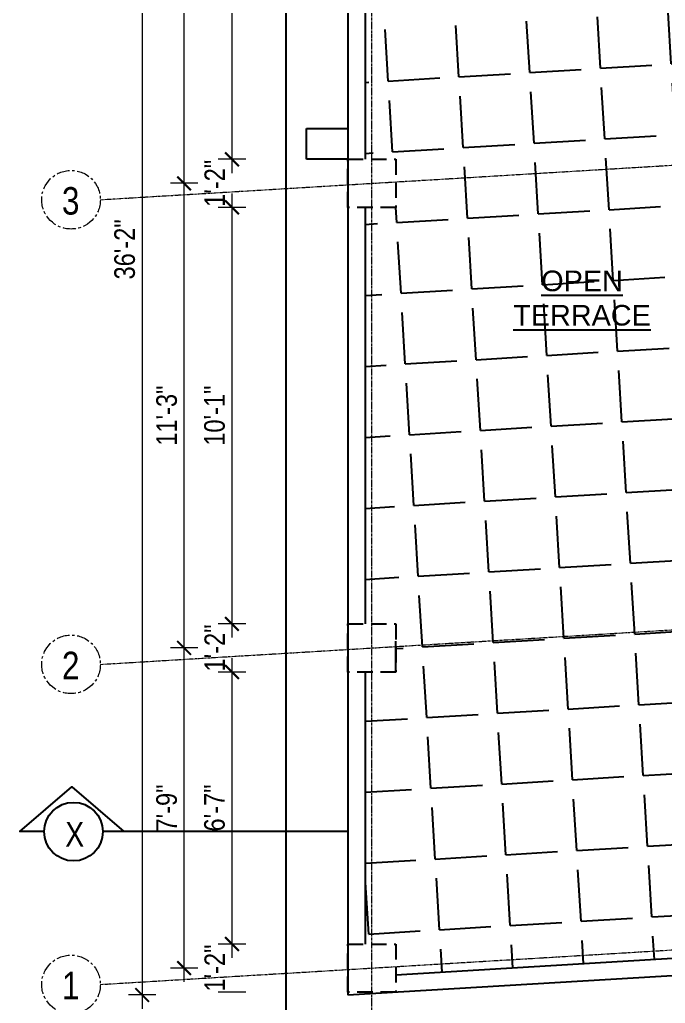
# Model space of a CAD drawing. Header units: inches. Extents: x -5058079 to -5054904, y -3262045 to -3259800.
# Drawn here: x -5055978.7 to -5055790.8, y -3260436.7 to -3260150.4 of the extents above; entities that cross this region are included whole.
import ezdxf

# ---------------------------------------------------------------- set-up
doc = ezdxf.new("R2010")
doc.units = ezdxf.units.IN
doc.header["$LTSCALE"] = 2
doc.header["$MEASUREMENT"] = 0
doc.header["$PDMODE"] = 34
doc.linetypes.add('CENTER', pattern=[2, 1.25, -0.25, 0.25, -0.25])
doc.linetypes.add('HIDDEN', pattern=[0.375, 0.25, -0.125])
doc.layers.get('0').update_dxf_attribs({"linetype": 'CONTINUOUS'})
doc.layers.get('DEFPOINTS').update_dxf_attribs({"color": 141, "linetype": 'CONTINUOUS'})
doc.layers.add('A-Hatch', color=7, linetype='CONTINUOUS')
for name, color, linetype, lineweight in [('Annotations-Bold.w', 177, 'CONTINUOUS', 13), ('DIM 1-100', 4, 'CONTINUOUS', 13), ('TEXT', 181, 'CONTINUOUS', 25)]:
    doc.layers.add(name, color=color, linetype=linetype, lineweight=lineweight)
doc.styles.add('ARAIL', font='ARIALN.TTF')
doc.styles.add('arial.', font='arial.ttf')
doc.styles.get("Standard").update_dxf_attribs({"font": 'ARIALN.TTF'})
doc.dimstyles.new('1 by 96', dxfattribs={"dimtxt": 6, "dimasz": 4, "dimexe": 4, "dimexo": 4, "dimgap": 2, "dimtad": 1, "dimdec": 0, "dimzin": 0, "dimdsep": 46, "dimlunit": 4, "dimtxsty": 'Standard', "dimblk": 'ARCHTICK', "dimcen": 0, "dimdle": 4, "dimadec": 0, "dimazin": 0, "dimtfac": 1, "dimtdec": 0, "dimtix": 1, "dimtofl": 0, "dimtmove": 1, "dimatfit": 3, "dimldrblk": 'ARCHTICK', "dimfxl": 4, "dimfxlon": 1, "dimtolj": 1, "dimtzin": 0, "dimlwd": -1, "dimlwe": -1, "dimarcsym": 0})

# ---------------------------------------------------------------- blocks, each defined once
blk = doc.blocks.new('_ArchTick')
at = {"color": 0, "linetype": 'ByBlock', "const_width": 0.15}
blk.add_lwpolyline([(-0.5, -0.5), (0.5, 0.5)], dxfattribs=at)
blk = doc.blocks.new('*D2185')
at = {"layer": 'DEFPOINTS', "color": 0, "ltscale": 0.5, "transparency": 16777216}
for p in [(-5055883.22, -3260014.25), (-5055916.93, -3260191.04), (-5055883.22, -3260191.04)]:
    blk.add_point(p, dxfattribs=at)
at = {"layer": 'DIM 1-100', "color": 0, "ltscale": 0.5, "transparency": 16777216}
for p, q in [((-5055916.93, -3260010.25), (-5055916.93, -3260195.04)), ((-5055912.93, -3260014.25), (-5055920.93, -3260014.25)), ((-5055912.93, -3260191.04), (-5055920.93, -3260191.04))]:
    blk.add_line(p, q, dxfattribs=at)
at = {"layer": 'DIM 1-100', "color": 0, "ltscale": 0.5, "transparency": 16777216, "xscale": 4, "yscale": 4, "zscale": 4}
for p, rotation in [((-5055916.93, -3260014.25), 90), ((-5055916.93, -3260191.04), 270)]:
    blk.add_blockref('_ArchTick', p, dxfattribs=dict(at, rotation=rotation))
at = {"layer": 'DIM 1-100', "color": 0, "ltscale": 0.5, "transparency": 16777216, "insert": (-5055921.99, -3260102.64), "char_height": 6, "attachment_point": 5, "rotation": 90}
blk.add_mtext('\\A1;14\'-9"', dxfattribs=at)
blk = doc.blocks.new('*D2186')
at = {"layer": 'DEFPOINTS', "color": 0, "ltscale": 0.5, "transparency": 16777216}
for p in [(-5055883.22, -3260191.04), (-5055916.93, -3260205.04), (-5055883.22, -3260205.04)]:
    blk.add_point(p, dxfattribs=at)
at = {"layer": 'DIM 1-100', "color": 0, "ltscale": 0.5, "transparency": 16777216}
for p, q in [((-5055912.93, -3260191.04), (-5055920.93, -3260191.04)), ((-5055912.93, -3260205.04), (-5055920.93, -3260205.04))]:
    blk.add_line(p, q, dxfattribs=at)
at = {"layer": 'DIM 1-100', "color": 0, "ltscale": 0.5, "transparency": 16777216, "insert": (-5055921.94, -3260198.04), "char_height": 6, "attachment_point": 5, "rotation": 90}
blk.add_mtext('\\A1;1\'-2"', dxfattribs=at)
blk = doc.blocks.new('*D2187')
at = {"layer": 'DEFPOINTS', "color": 0, "ltscale": 0.5, "transparency": 16777216}
for p in [(-5055883.22, -3260205.04), (-5055916.93, -3260326.29), (-5055883.22, -3260326.29)]:
    blk.add_point(p, dxfattribs=at)
at = {"layer": 'DIM 1-100', "color": 0, "ltscale": 0.5, "transparency": 16777216}
for p, q in [((-5055916.93, -3260201.04), (-5055916.93, -3260330.29)), ((-5055912.93, -3260205.04), (-5055920.93, -3260205.04)), ((-5055912.93, -3260326.29), (-5055920.93, -3260326.29))]:
    blk.add_line(p, q, dxfattribs=at)
at = {"layer": 'DIM 1-100', "color": 0, "ltscale": 0.5, "transparency": 16777216, "xscale": 4, "yscale": 4, "zscale": 4}
for p, rotation in [((-5055916.93, -3260205.04), 90), ((-5055916.93, -3260326.29), 270)]:
    blk.add_blockref('_ArchTick', p, dxfattribs=dict(at, rotation=rotation))
at = {"layer": 'DIM 1-100', "color": 0, "ltscale": 0.5, "transparency": 16777216, "insert": (-5055921.99, -3260265.66), "char_height": 6, "attachment_point": 5, "rotation": 90}
blk.add_mtext('\\A1;10\'-1"', dxfattribs=at)
blk = doc.blocks.new('*D2188')
at = {"layer": 'DEFPOINTS', "color": 0, "ltscale": 0.5, "transparency": 16777216}
for p in [(-5055883.22, -3260326.29), (-5055916.93, -3260340.29), (-5055883.22, -3260340.29)]:
    blk.add_point(p, dxfattribs=at)
at = {"layer": 'DIM 1-100', "color": 0, "ltscale": 0.5, "transparency": 16777216}
for p, q in [((-5055912.93, -3260326.29), (-5055920.93, -3260326.29)), ((-5055912.93, -3260340.29), (-5055920.93, -3260340.29))]:
    blk.add_line(p, q, dxfattribs=at)
at = {"layer": 'DIM 1-100', "color": 0, "ltscale": 0.5, "transparency": 16777216, "insert": (-5055921.94, -3260333.29), "char_height": 6, "attachment_point": 5, "rotation": 90}
blk.add_mtext('\\A1;1\'-2"', dxfattribs=at)
blk = doc.blocks.new('*D2189')
at = {"layer": 'DEFPOINTS', "color": 0, "ltscale": 0.5, "transparency": 16777216}
for p in [(-5055883.22, -3260340.29), (-5055916.93, -3260419.46), (-5055883.22, -3260419.46)]:
    blk.add_point(p, dxfattribs=at)
at = {"layer": 'DIM 1-100', "color": 0, "ltscale": 0.5, "transparency": 16777216}
for p, q in [((-5055916.93, -3260336.29), (-5055916.93, -3260423.46)), ((-5055912.93, -3260340.29), (-5055920.93, -3260340.29)), ((-5055912.93, -3260419.46), (-5055920.93, -3260419.46))]:
    blk.add_line(p, q, dxfattribs=at)
at = {"layer": 'DIM 1-100', "color": 0, "ltscale": 0.5, "transparency": 16777216, "xscale": 4, "yscale": 4, "zscale": 4}
for p, rotation in [((-5055916.93, -3260340.29), 90), ((-5055916.93, -3260419.46), 270)]:
    blk.add_blockref('_ArchTick', p, dxfattribs=dict(at, rotation=rotation))
at = {"layer": 'DIM 1-100', "color": 0, "ltscale": 0.5, "transparency": 16777216, "insert": (-5055921.99, -3260379.87), "char_height": 6, "attachment_point": 5, "rotation": 90}
blk.add_mtext('\\A1;6\'-7"', dxfattribs=at)
blk = doc.blocks.new('*D2190')
at = {"layer": 'DEFPOINTS', "color": 0, "ltscale": 0.5, "transparency": 16777216}
for p in [(-5055883.22, -3260419.46), (-5055916.93, -3260433.46), (-5055883.22, -3260433.46)]:
    blk.add_point(p, dxfattribs=at)
at = {"layer": 'DIM 1-100', "color": 0, "ltscale": 0.5, "transparency": 16777216}
for p, q in [((-5055912.93, -3260419.46), (-5055920.93, -3260419.46)), ((-5055912.93, -3260433.46), (-5055920.93, -3260433.46))]:
    blk.add_line(p, q, dxfattribs=at)
at = {"layer": 'DIM 1-100', "color": 0, "ltscale": 0.5, "transparency": 16777216, "insert": (-5055921.94, -3260426.46), "char_height": 6, "attachment_point": 5, "rotation": 90}
blk.add_mtext('\\A1;1\'-2"', dxfattribs=at)
blk = doc.blocks.new('*D2191')
at = {"layer": 'DEFPOINTS', "color": 0, "ltscale": 0.5, "transparency": 16777216}
for p in [(-5055930.86, -3260333.29), (-5055876.22, -3260333.29), (-5055876.22, -3260426.46)]:
    blk.add_point(p, dxfattribs=at)
at = {"layer": 'DIM 1-100', "color": 0, "ltscale": 0.5, "transparency": 16777216}
for p, q in [((-5055930.86, -3260430.46), (-5055930.86, -3260329.29)), ((-5055926.86, -3260333.29), (-5055934.86, -3260333.29)), ((-5055926.86, -3260426.46), (-5055934.86, -3260426.46))]:
    blk.add_line(p, q, dxfattribs=at)
at = {"layer": 'DIM 1-100', "color": 0, "ltscale": 0.5, "transparency": 16777216, "xscale": 4, "yscale": 4, "zscale": 4}
for p, rotation in [((-5055930.86, -3260333.29), 90), ((-5055930.86, -3260426.46), 270)]:
    blk.add_blockref('_ArchTick', p, dxfattribs=dict(at, rotation=rotation))
at = {"layer": 'DIM 1-100', "color": 0, "ltscale": 0.5, "transparency": 16777216, "insert": (-5055935.92, -3260379.87), "char_height": 6, "attachment_point": 5, "rotation": 90}
blk.add_mtext('\\A1;7\'-9"', dxfattribs=at)
blk = doc.blocks.new('*D2192')
at = {"layer": 'DEFPOINTS', "color": 0, "ltscale": 0.5, "transparency": 16777216}
for p in [(-5055930.86, -3260198.04), (-5055876.22, -3260198.04), (-5055876.22, -3260333.29)]:
    blk.add_point(p, dxfattribs=at)
at = {"layer": 'DIM 1-100', "color": 0, "ltscale": 0.5, "transparency": 16777216}
for p, q in [((-5055930.86, -3260337.29), (-5055930.86, -3260194.04)), ((-5055926.86, -3260198.04), (-5055934.86, -3260198.04)), ((-5055926.86, -3260333.29), (-5055934.86, -3260333.29))]:
    blk.add_line(p, q, dxfattribs=at)
at = {"layer": 'DIM 1-100', "color": 0, "ltscale": 0.5, "transparency": 16777216, "xscale": 4, "yscale": 4, "zscale": 4}
for p, rotation in [((-5055930.86, -3260198.04), 90), ((-5055930.86, -3260333.29), 270)]:
    blk.add_blockref('_ArchTick', p, dxfattribs=dict(at, rotation=rotation))
at = {"layer": 'DIM 1-100', "color": 0, "ltscale": 0.5, "transparency": 16777216, "insert": (-5055935.92, -3260265.66), "char_height": 6, "attachment_point": 5, "rotation": 90}
blk.add_mtext('\\A1;11\'-3"', dxfattribs=at)
blk = doc.blocks.new('*D2193')
at = {"layer": 'DEFPOINTS', "color": 0, "ltscale": 0.5, "transparency": 16777216}
for p in [(-5055930.86, -3260007.25), (-5055876.22, -3260007.25), (-5055876.22, -3260198.04)]:
    blk.add_point(p, dxfattribs=at)
at = {"layer": 'DIM 1-100', "color": 0, "ltscale": 0.5, "transparency": 16777216}
for p, q in [((-5055930.86, -3260202.04), (-5055930.86, -3260003.25)), ((-5055926.86, -3260007.25), (-5055934.86, -3260007.25)), ((-5055926.86, -3260198.04), (-5055934.86, -3260198.04))]:
    blk.add_line(p, q, dxfattribs=at)
at = {"layer": 'DIM 1-100', "color": 0, "ltscale": 0.5, "transparency": 16777216, "xscale": 4, "yscale": 4, "zscale": 4}
for p, rotation in [((-5055930.86, -3260007.25), 90), ((-5055930.86, -3260198.04), 270)]:
    blk.add_blockref('_ArchTick', p, dxfattribs=dict(at, rotation=rotation))
at = {"layer": 'DIM 1-100', "color": 0, "ltscale": 0.5, "transparency": 16777216, "insert": (-5055935.92, -3260102.64), "char_height": 6, "attachment_point": 5, "rotation": 90}
blk.add_mtext('\\A1;15\'-11"', dxfattribs=at)
blk = doc.blocks.new('*D2194')
at = {"layer": 'DEFPOINTS', "color": 0, "ltscale": 0.5, "transparency": 16777216}
for p in [(-5055883.22, -3260000.25), (-5055943.07, -3260434.3), (-5055883.22, -3260434.3)]:
    blk.add_point(p, dxfattribs=at)
at = {"layer": 'DIM 1-100', "color": 0, "ltscale": 0.5, "transparency": 16777216}
for p, q in [((-5055943.07, -3259996.25), (-5055943.07, -3260438.3)), ((-5055939.07, -3260000.25), (-5055947.07, -3260000.25)), ((-5055939.07, -3260434.3), (-5055947.07, -3260434.3))]:
    blk.add_line(p, q, dxfattribs=at)
at = {"layer": 'DIM 1-100', "color": 0, "ltscale": 0.5, "transparency": 16777216, "xscale": 4, "yscale": 4, "zscale": 4}
for p, rotation in [((-5055943.07, -3260000.25), 90), ((-5055943.07, -3260434.3), 270)]:
    blk.add_blockref('_ArchTick', p, dxfattribs=dict(at, rotation=rotation))
at = {"layer": 'DIM 1-100', "color": 0, "ltscale": 0.5, "transparency": 16777216, "insert": (-5055948.13, -3260217.27), "char_height": 6, "attachment_point": 5, "rotation": 90}
blk.add_mtext('\\A1;36\'-2"', dxfattribs=at)
blk = doc.blocks.new('*D2195')
at = {"layer": 'DEFPOINTS', "color": 0, "ltscale": 0.5, "transparency": 16777216}
for p in [(-5055883.22, -3260434.3), (-5055869.22, -3260433.46), (-5055867.13, -3260468.25)]:
    blk.add_point(p, dxfattribs=at)
at = {"layer": 'DIM 1-100', "color": 0, "ltscale": 0.5, "transparency": 16777216}
for p, q in [((-5055867.37, -3260464.26), (-5055866.89, -3260472.25)), ((-5055881.37, -3260465.1), (-5055880.89, -3260473.09))]:
    blk.add_line(p, q, dxfattribs=at)
at = {"layer": 'DIM 1-100', "color": 0, "ltscale": 0.5, "transparency": 16777216, "insert": (-5055874.43, -3260463.67), "char_height": 6, "attachment_point": 5, "rotation": 3.4431}
blk.add_mtext('\\A1;1\'-2"', dxfattribs=at)
blk = doc.blocks.new('*D2196')
at = {"layer": 'DEFPOINTS', "color": 0, "ltscale": 0.5, "transparency": 16777216}
for p in [(-5055752.8, -3260425.61), (-5055869.22, -3260433.46), (-5055750.65, -3260461.24)]:
    blk.add_point(p, dxfattribs=at)
at = {"layer": 'DIM 1-100', "color": 0, "ltscale": 0.5, "transparency": 16777216}
for p, q in [((-5055750.89, -3260457.25), (-5055750.41, -3260465.24)), ((-5055871.12, -3260468.49), (-5055746.66, -3260461)), ((-5055867.37, -3260464.26), (-5055866.89, -3260472.25))]:
    blk.add_line(p, q, dxfattribs=at)
at = {"layer": 'DIM 1-100', "color": 0, "ltscale": 0.5, "transparency": 16777216, "xscale": 4, "yscale": 4, "zscale": 4}
for p, rotation in [((-5055750.65, -3260461.24), 3.443148901718366), ((-5055867.13, -3260468.25), 183.4431489017184)]:
    blk.add_blockref('_ArchTick', p, dxfattribs=dict(at, rotation=rotation))
at = {"layer": 'DIM 1-100', "color": 0, "ltscale": 0.5, "transparency": 16777216, "insert": (-5055809.2, -3260459.69), "char_height": 6, "attachment_point": 5, "rotation": 3.4431}
blk.add_mtext('\\A1;9\'-9"', dxfattribs=at)
blk = doc.blocks.new('*D2200')
at = {"layer": 'DEFPOINTS', "color": 0, "ltscale": 0.5, "transparency": 16777216}
for p in [(-5055745.8, -3260418.61), (-5055876.22, -3260426.46), (-5055742.6, -3260471.82)]:
    blk.add_point(p, dxfattribs=at)
at = {"layer": 'DIM 1-100', "color": 0, "ltscale": 0.5, "transparency": 16777216}
for p, q in [((-5055742.84, -3260467.83), (-5055742.36, -3260475.82)), ((-5055877.01, -3260479.91), (-5055738.6, -3260471.58)), ((-5055873.26, -3260475.68), (-5055872.78, -3260483.66))]:
    blk.add_line(p, q, dxfattribs=at)
at = {"layer": 'DIM 1-100', "color": 0, "ltscale": 0.5, "transparency": 16777216, "xscale": 4, "yscale": 4, "zscale": 4}
for p, rotation in [((-5055742.6, -3260471.82), 3.443148900418714), ((-5055873.02, -3260479.67), 183.4431489004187)]:
    blk.add_blockref('_ArchTick', p, dxfattribs=dict(at, rotation=rotation))
at = {"layer": 'DIM 1-100', "color": 0, "ltscale": 0.5, "transparency": 16777216, "insert": (-5055808.11, -3260470.69), "char_height": 6, "attachment_point": 5, "rotation": 3.4431}
blk.add_mtext('\\A1;10\'-11"', dxfattribs=at)
blk = doc.blocks.new('*D2202')
at = {"layer": 'DEFPOINTS', "color": 0, "ltscale": 0.5, "transparency": 16777216}
for p in [(-5055620.64, -3260418.44), (-5055883.22, -3260434.3), (-5055616.9, -3260480.32)]:
    blk.add_point(p, dxfattribs=at)
at = {"layer": 'DIM 1-100', "color": 0, "ltscale": 0.5, "transparency": 16777216}
for p, q in [((-5055617.14, -3260476.33), (-5055616.66, -3260484.31)), ((-5055883.48, -3260496.42), (-5055612.91, -3260480.08)), ((-5055879.73, -3260492.19), (-5055879.24, -3260500.18))]:
    blk.add_line(p, q, dxfattribs=at)
at = {"layer": 'DIM 1-100', "color": 0, "ltscale": 0.5, "transparency": 16777216, "xscale": 4, "yscale": 4, "zscale": 4}
for p, rotation in [((-5055616.9, -3260480.32), 3.457134467224378), ((-5055879.48, -3260496.18), 183.4571344672244)]:
    blk.add_blockref('_ArchTick', p, dxfattribs=dict(at, rotation=rotation))
at = {"layer": 'DIM 1-100', "color": 0, "ltscale": 0.5, "transparency": 16777216, "insert": (-5055748.49, -3260483.25), "char_height": 6, "attachment_point": 5, "rotation": 3.4571}
blk.add_mtext('\\A1;21\'-11"', dxfattribs=at)

msp = doc.modelspace()

# ---------------------------------------------------------------- hatches: boundary and pattern name
at = {"layer": 'A-Hatch', "ltscale": 0.5}
h = msp.add_hatch(dxfattribs=at)
h.set_pattern_fill('ANGLE', color=256, scale=75, angle=3.4571)
h.set_pattern_definition([(3.45713447, (-7149.754, -4402.163), (-1.243724074, 20.587466465), [15, -5.625]), (93.45713447, (-7149.754, -4402.163), (-20.587466465, -1.243724074), [15, -5.625])])
edge = h.paths.add_edge_path()
edge.add_line((-5055752.8, -3260054.26), (-5055743.8, -3260054.26))
edge.add_line((-5055743.8, -3260054.26), (-5055743.8, -3260003.41))
edge.add_line((-5055743.8, -3260003.41), (-5055752.8, -3260003.41))
edge.add_line((-5055752.8, -3260003.41), (-5055752.8, -3259994.42))
edge.add_line((-5055752.8, -3259994.42), (-5055869.22, -3260004.1))
edge.add_line((-5055869.22, -3260004.1), (-5055869.22, -3260014.25))
edge.add_line((-5055869.22, -3260014.25), (-5055878.22, -3260014.25))
edge.add_line((-5055878.22, -3260014.25), (-5055878.22, -3260191.04))
edge.add_line((-5055878.22, -3260191.04), (-5055869.22, -3260191.04))
edge.add_line((-5055869.22, -3260191.04), (-5055869.22, -3260205.04))
edge.add_line((-5055869.22, -3260205.04), (-5055878.22, -3260205.04))
edge.add_line((-5055878.22, -3260205.04), (-5055878.22, -3260326.29))
edge.add_line((-5055878.22, -3260326.29), (-5055869.22, -3260326.29))
edge.add_line((-5055869.22, -3260326.29), (-5055869.22, -3260340.29))
edge.add_line((-5055869.22, -3260340.29), (-5055878.22, -3260340.29))
edge.add_line((-5055878.22, -3260340.29), (-5055878.22, -3260419.46))
edge.add_line((-5055878.22, -3260419.46), (-5055869.22, -3260419.46))
edge.add_line((-5055869.22, -3260419.46), (-5055869.22, -3260428.45))
edge.add_line((-5055869.22, -3260428.45), (-5055752.8, -3260421.44))
edge.add_line((-5055752.8, -3260421.44), (-5055752.8, -3260411.61))
edge.add_line((-5055752.8, -3260411.61), (-5055752.8, -3260409.15))
edge.add_line((-5055752.8, -3260409.15), (-5055778.6, -3260409.14))
edge.add_line((-5055778.6, -3260409.14), (-5055778.62, -3260407.91))
edge.add_ellipse((-5055747.47, -3260407.93), major_axis=(24.85, 18.79), ratio=1, start_angle=62.763, end_angle=142.875, ccw=False)
edge.add_line((-5055752.8, -3260377.24), (-5055752.8, -3260200.83))
edge.add_line((-5055752.8, -3260200.83), (-5055752.8, -3260200.83))
edge.add_line((-5055752.8, -3260200.83), (-5055752.8, -3260197.16))
edge.add_line((-5055752.8, -3260197.16), (-5055752.8, -3260183.16))
edge.add_line((-5055752.8, -3260183.16), (-5055752.8, -3260179.49))
edge.add_line((-5055752.8, -3260179.49), (-5055752.8, -3260054.26))
h.paths.add_polyline_path([(-5055836.48, -3260242.26), (-5055793.43, -3260242.26), (-5055793.43, -3260219.8), (-5055836.48, -3260219.8)], flags=24)

# ---------------------------------------------------------------- linework, layer by layer
at = {"ltscale": 0.5}
for p, q in [((-5055883.22, -3260000.25), (-5055883.22, -3260434.3)), ((-5055901.22, -3260001.74), (-5055901.22, -3260453.42)), ((-5055878.22, -3260014.25), (-5055878.22, -3260191.04)), ((-5055895.22, -3260191.04), (-5055895.22, -3260182.04)), ((-5055895.22, -3260182.04), (-5055883.22, -3260182.04)), ((-5055883.22, -3260191.04), (-5055895.22, -3260191.04)), ((-5055878.22, -3260205.04), (-5055878.22, -3260326.29)), ((-5055869.22, -3260340.29), (-5055869.22, -3260331.27)), ((-5055878.22, -3260340.29), (-5055878.22, -3260419.46)), ((-5055869.22, -3260428.45), (-5055752.8, -3260421.44)), ((-5055883.22, -3260434.3), (-5055729.81, -3260425.07))]:
    msp.add_line(p, q, dxfattribs=at)
at = {"linetype": 'HIDDEN', "ltscale": 9}
for points in [[(-5055883.22, -3260191.04), (-5055869.22, -3260191.04), (-5055869.22, -3260205.04), (-5055883.22, -3260205.04)], [(-5055883.22, -3260326.29), (-5055869.22, -3260326.29), (-5055869.22, -3260340.29), (-5055883.22, -3260340.29)], [(-5055883.22, -3260419.46), (-5055869.22, -3260419.46), (-5055869.22, -3260433.46), (-5055883.22, -3260433.46)]]:
    msp.add_lwpolyline(points, close=True, dxfattribs=at)
at = {"layer": 'Annotations-Bold.w', "linetype": 'CENTER', "ltscale": 0.3}
for p, q in [((-5055876.22, -3260505.88), (-5055876.22, -3259927.67)), ((-5055955.22, -3260202.81), (-5055548.64, -3260178.25)), ((-5055955.22, -3260338.06), (-5055548.64, -3260313.5)), ((-5055955.22, -3260431.23), (-5055548.64, -3260406.67))]:
    msp.add_line(p, q, dxfattribs=at)
at = {"layer": 'Annotations-Bold.w', "linetype": 'CENTER', "ltscale": 1.5}
for centre in [(-5055963.76, -3260202.81), (-5055963.76, -3260338.06), (-5055963.76, -3260431.23)]:
    msp.add_circle(centre, 8.53, dxfattribs=at)
at = {"layer": 'TEXT'}
for points in [[(-5055971.56, -3260386.76), (-5055978.7, -3260386.76), (-5055963.56, -3260373.67), (-5055948.42, -3260386.76)], [(-5055883.22, -3260386.76), (-5055954.49, -3260386.76)]]:
    msp.add_lwpolyline(points, dxfattribs=at)
msp.add_circle((-5055963.02, -3260386.76), 8.53, dxfattribs=at)

# ---------------------------------------------------------------- texts
at = {"layer": 'Annotations-Bold.w', "linetype": 'CENTER', "ltscale": 1.5, "char_height": 8, "attachment_point": 1, "style": 'ARAIL'}
for s, insert in [('3', (-5055966.4, -3260199.14)), ('2', (-5055966.4, -3260334.38)), ('1', (-5055966.4, -3260427.55))]:
    msp.add_mtext_dynamic_manual_height_columns(s, width=6.5393, gutter_width=100, heights=[0], dxfattribs=dict(at, insert=insert))
at = {"layer": 'TEXT', "lineweight": -2, "insert": (-5055815.08, -3260231.48), "char_height": 6, "width": 127.5059, "attachment_point": 5, "style": 'arial.'}
msp.add_mtext('{\\LOPEN \\PTERRACE}', dxfattribs=at)
at = {"layer": 'TEXT', "insert": (-5055959.94, -3260383.92), "char_height": 7.2, "attachment_point": 3, "style": 'ARAIL'}
msp.add_mtext_dynamic_manual_height_columns('X', width=125.4648, gutter_width=90, heights=[0], dxfattribs=at)

# ---------------------------------------------------------------- dimensions: what is measured, and where the dimension line sits
at = {"layer": 'DIM 1-100', "ltscale": 0.5}
for base, p1, p2, angle, picture, middle in [((-5055943.07, -3260434.3), (-5055883.22, -3260000.25), (-5055883.22, -3260434.3), 90, '*D2194', (-5055948.13, -3260217.27)), ((-5055930.86, -3260007.25), (-5055876.22, -3260198.04), (-5055876.22, -3260007.25), 90, '*D2193', (-5055935.92, -3260102.64)), ((-5055916.93, -3260191.04), (-5055883.22, -3260014.25), (-5055883.22, -3260191.04), 90, '*D2185', (-5055921.99, -3260102.64)), ((-5055916.93, -3260205.04), (-5055883.22, -3260191.04), (-5055883.22, -3260205.04), 90, '*D2186', (-5055921.94, -3260198.04)), ((-5055930.86, -3260198.04), (-5055876.22, -3260333.29), (-5055876.22, -3260198.04), 90, '*D2192', (-5055935.92, -3260265.66)), ((-5055916.93, -3260326.29), (-5055883.22, -3260205.04), (-5055883.22, -3260326.29), 90, '*D2187', (-5055921.99, -3260265.66)), ((-5055916.93, -3260340.29), (-5055883.22, -3260326.29), (-5055883.22, -3260340.29), 90, '*D2188', (-5055921.94, -3260333.29)), ((-5055930.86, -3260333.29), (-5055876.22, -3260426.46), (-5055876.22, -3260333.29), 90, '*D2191', (-5055935.92, -3260379.87)), ((-5055916.93, -3260419.46), (-5055883.22, -3260340.29), (-5055883.22, -3260419.46), 90, '*D2189', (-5055921.99, -3260379.87)), ((-5055916.93, -3260433.46), (-5055883.22, -3260419.46), (-5055883.22, -3260433.46), 90, '*D2190', (-5055921.94, -3260426.46)), ((-5055750.65, -3260461.24), (-5055869.22, -3260433.46), (-5055752.8, -3260425.61), 183.4431, '*D2196', (-5055809.2, -3260459.69))]:
    dim = msp.add_linear_dim(base=base, p1=p1, p2=p2, angle=angle, dimstyle='1 by 96', dxfattribs=at)
    dim.commit()
    dim.dimension.update_dxf_attribs({"geometry": picture, "text_midpoint": middle})
for p1, p2, distance, picture, middle in [((-5055883.22, -3260434.3), (-5055620.64, -3260418.44), -61.99, '*D2202', (-5055748.49, -3260483.25)), ((-5055876.22, -3260426.46), (-5055745.8, -3260418.61), -53.31, '*D2200', (-5055808.11, -3260470.69)), ((-5055883.22, -3260434.3), (-5055869.22, -3260433.46), -34.86, '*D2195', (-5055874.43, -3260463.67))]:
    dim = msp.add_aligned_dim(p1=p1, p2=p2, distance=distance, dimstyle='1 by 96', dxfattribs=at)
    dim.commit()
    dim.dimension.update_dxf_attribs({"geometry": picture, "text_midpoint": middle})

doc.saveas('drawing.dxf')
